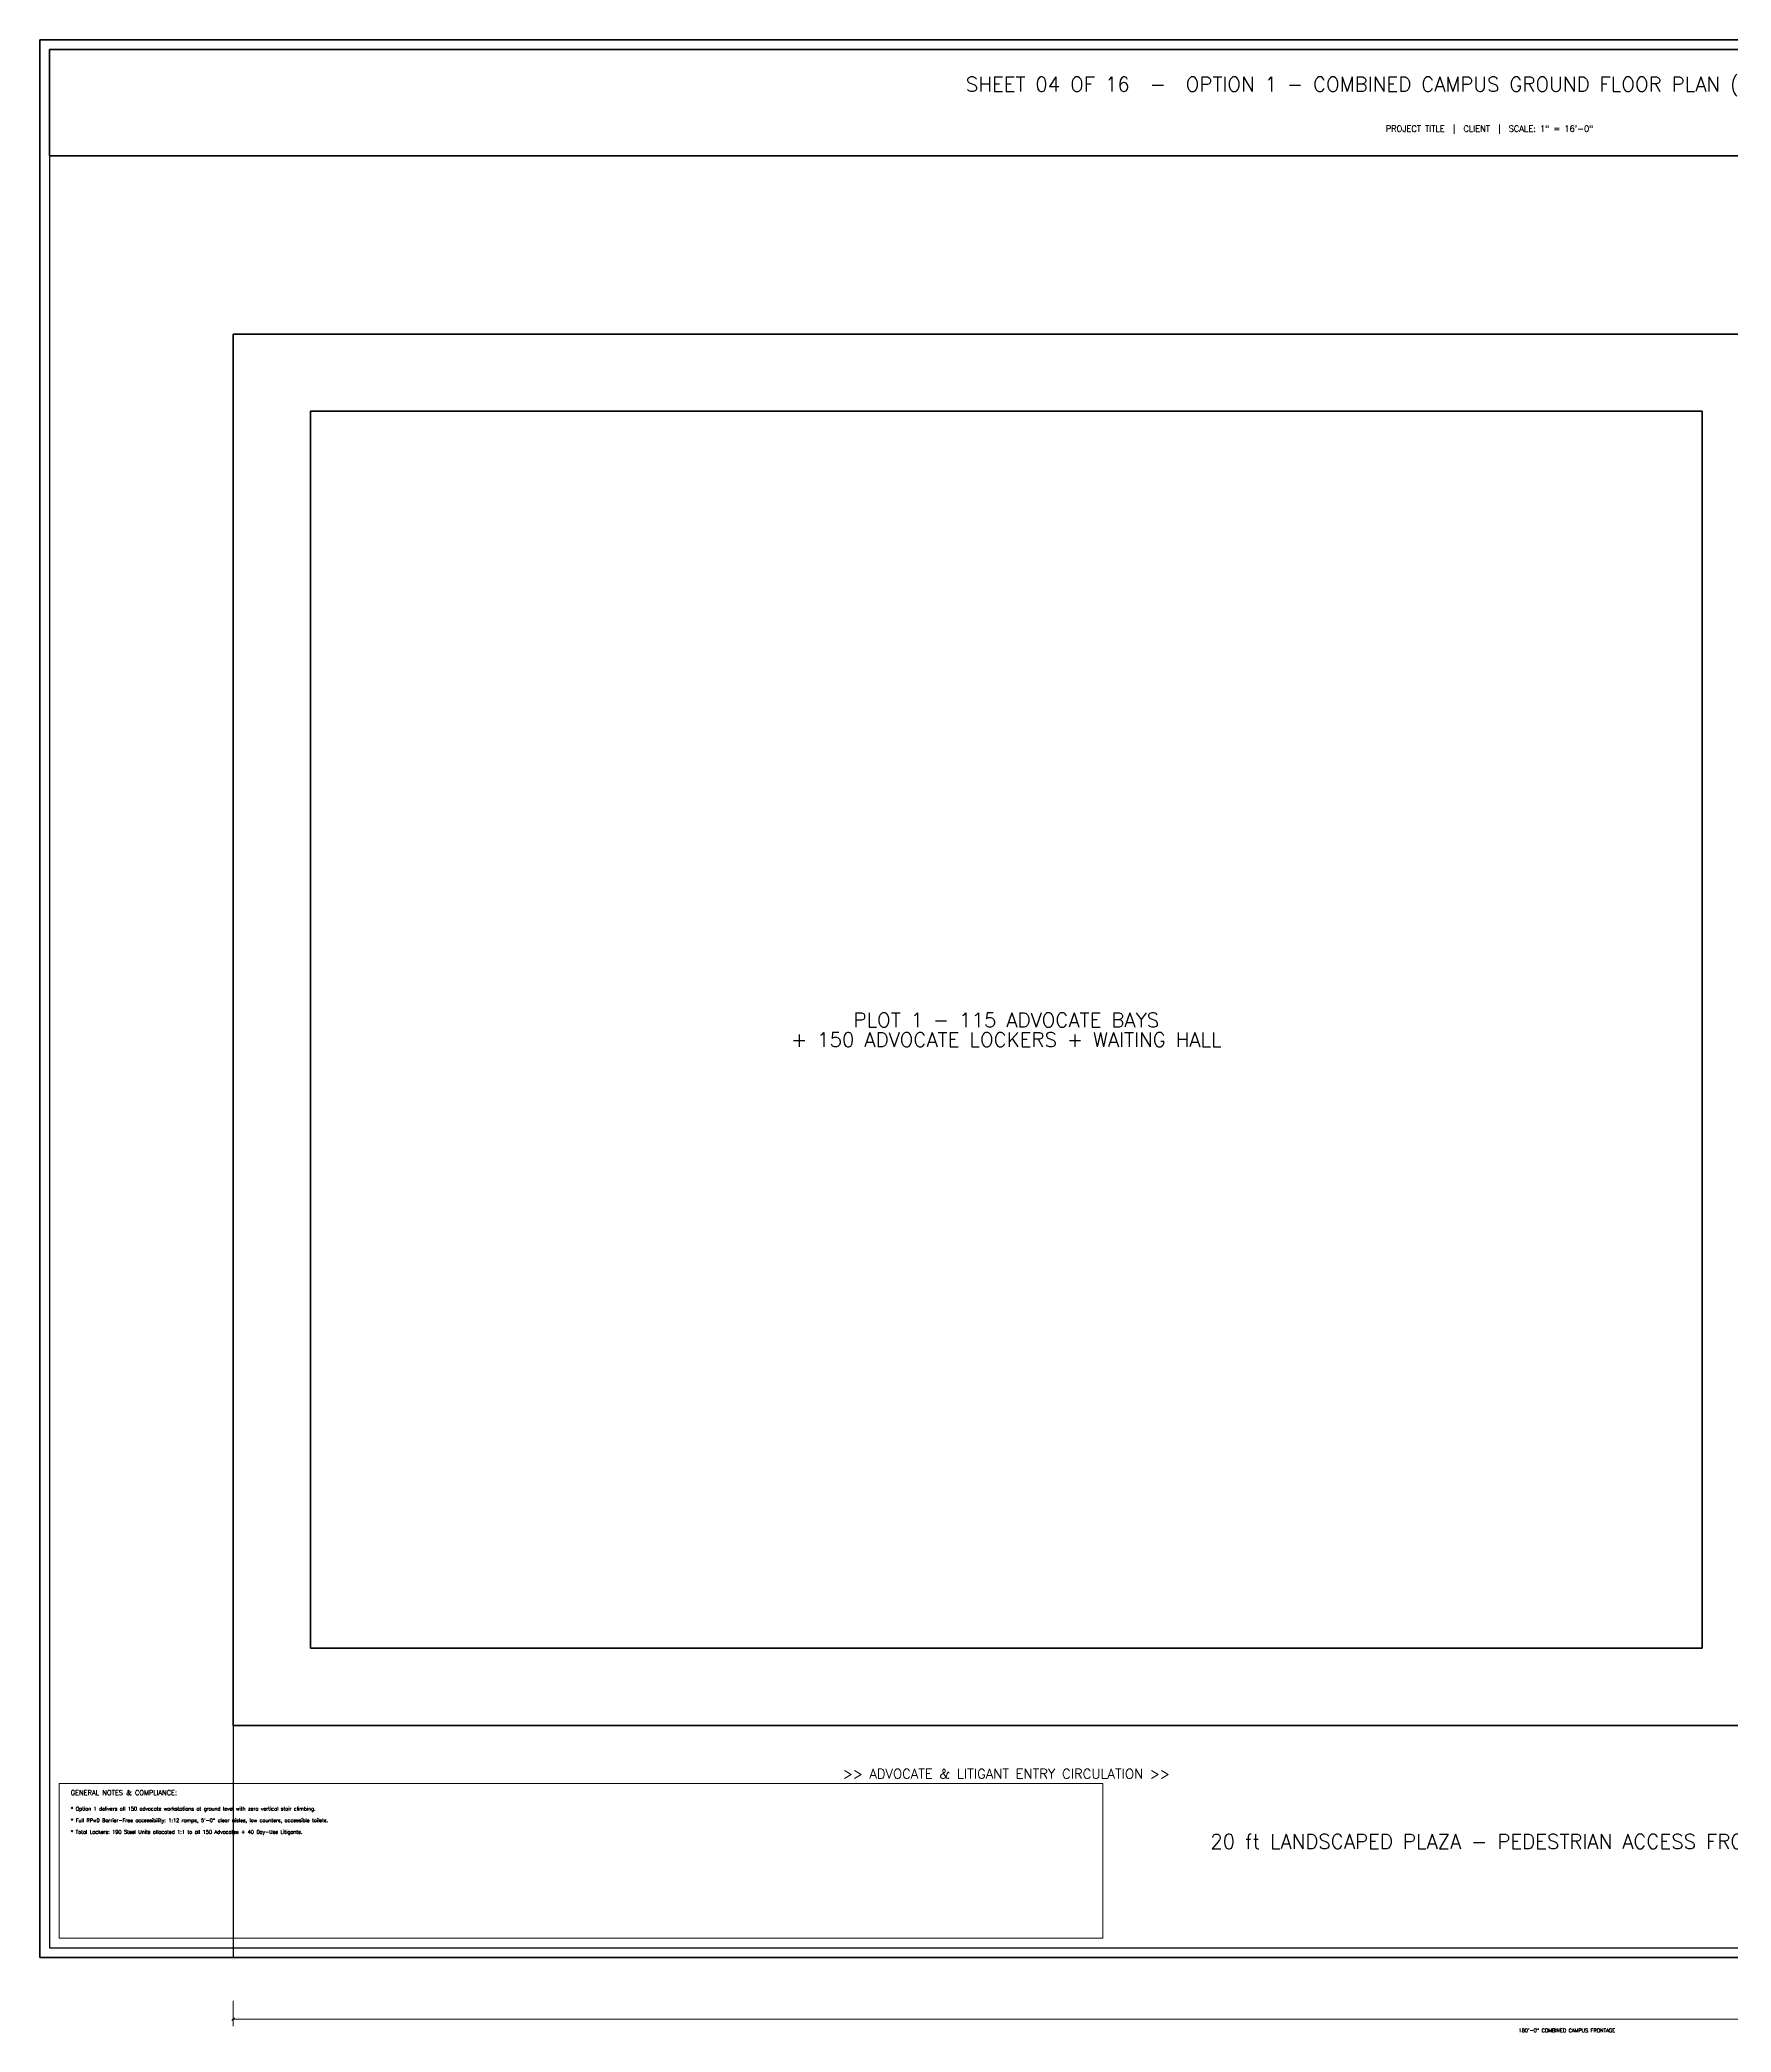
# Model space of a CAD drawing. Header units: inches. Extents: x 0 to 1800, y -46 to 1191.
# Drawn here: x 0 to 1050, y -46 to 1191 of the extents above; entities that cross this region are included whole.
import ezdxf
from ezdxf.enums import TextEntityAlignment as Align

# ---------------------------------------------------------------- set-up
doc = ezdxf.new("R2010")
doc.units = ezdxf.units.IN
doc.header["$MEASUREMENT"] = 0
for name, color, linetype in [('A-ACC', 5, 'Continuous'), ('A-DIM', 4, 'Continuous'), ('A-SITE', 2, 'Continuous'), ('A-TEXT', 7, 'Continuous'), ('A-TEXT-TTL', 7, 'Continuous'), ('A-TTLB', 7, 'Continuous'), ('A-WALL', 7, 'Continuous')]:
    doc.layers.add(name, color=color, linetype=linetype)
doc.styles.add('SIMPLEX', font='simplex.shx')

msp = doc.modelspace()

# ---------------------------------------------------------------- linework, layer by layer
at = {"layer": 'A-DIM', "lineweight": 13}
msp.add_line((120, -27), (120, -42.6), dxfattribs=at)
at = {"layer": 'A-DIM', "lineweight": 30}
msp.add_line((119.2, -39.1), (120.8, -37.6), dxfattribs=at)
at = {"layer": 'A-DIM', "lineweight": 18}
msp.add_line((120, -38.4), (1776, -38.4), dxfattribs=at)
at = {"layer": 'A-SITE', "lineweight": 35}
for p, q in [((1080, 1008), (120, 1008)), ((120, 1008), (120, 144)), ((120, 144), (1080, 144))]:
    msp.add_line(p, q, dxfattribs=at)
at = {"layer": 'A-SITE', "lineweight": 30}
for p, q in [((1776, 144), (120, 144)), ((120, 144), (120, 0)), ((120, 0), (1776, 0))]:
    msp.add_line(p, q, dxfattribs=at)
at = {"layer": 'A-TTLB', "lineweight": 50}
for p, q in [((1800, 1190.7), (0, 1190.7)), ((0, 1190.7), (0, 0)), ((0, 0), (1800, 0))]:
    msp.add_line(p, q, dxfattribs=at)
at = {"layer": 'A-TTLB', "lineweight": 25}
for p, q in [((1794, 1184.7), (6, 1184.7)), ((6, 1184.7), (6, 6)), ((6, 6), (1794, 6))]:
    msp.add_line(p, q, dxfattribs=at)
at = {"layer": 'A-TTLB', "lineweight": 35}
for p, q in [((1794, 1184.7), (6, 1184.7)), ((6, 1184.7), (6, 1118.7)), ((6, 1118.7), (1794, 1118.7))]:
    msp.add_line(p, q, dxfattribs=at)
at = {"layer": 'A-TTLB', "lineweight": 20}
for p, q in [((660, 108), (12, 108)), ((12, 108), (12, 12)), ((660, 12), (660, 108)), ((12, 12), (660, 12))]:
    msp.add_line(p, q, dxfattribs=at)
at = {"layer": 'A-WALL', "lineweight": 50}
for p, q in [((1032, 960), (168, 960)), ((168, 960), (168, 192)), ((1032, 192), (1032, 960)), ((168, 192), (1032, 192))]:
    msp.add_line(p, q, dxfattribs=at)

# ---------------------------------------------------------------- texts
at = {"layer": 'A-ACC', "style": 'SIMPLEX'}
msp.add_text('>> ADVOCATE & LITIGANT ENTRY CIRCULATION >>', height=6, dxfattribs=at).set_placement((600, 114), align=Align.MIDDLE_CENTER)
at = {"layer": 'A-DIM', "style": 'SIMPLEX'}
msp.add_text('180\'-0" COMBINED CAMPUS FRONTAGE', height=2.25, dxfattribs=at).set_placement((948, -44.2), align=Align.TOP_CENTER)
at = {"layer": 'A-TEXT', "style": 'SIMPLEX'}
for s, p in [('* Option 1 delivers all 150 advocate workstations at ground level with zero vertical stair climbing.', (19.2, 91.2)), ('* Full RPwD Barrier-Free accessibility: 1:12 ramps, 5\'-0" clear aisles, low counters, accessible toilets.', (19.2, 84)), ('* Total Lockers: 190 Steel Units allocated 1:1 to all 150 Advocates + 40 Day-Use Litigants.', (19.2, 76.8))]:
    msp.add_text(s, height=2.25, dxfattribs=at).set_placement(p)
at = {"layer": 'A-TEXT-TTL', "style": 'SIMPLEX'}
for s, height, p in [('SHEET 04 OF 16  -  OPTION 1 - COMBINED CAMPUS GROUND FLOOR PLAN (150 BAYS + 190 LOCKERS)', 9, (900, 1163.1)), ('PROJECT TITLE  |  CLIENT  |  SCALE: 1" = 16\'-0"', 3.75, (900, 1135.5)), ('PLOT 1 - 115 ADVOCATE BAYS', 9, (600, 582.1)), ('+ 150 ADVOCATE LOCKERS + WAITING HALL', 9, (600, 569.9)), ('20 ft LANDSCAPED PLAZA - PEDESTRIAN ACCESS FROM DISTRICT COURT', 9, (948, 72))]:
    msp.add_text(s, height=height, dxfattribs=at).set_placement(p, align=Align.MIDDLE_CENTER)
msp.add_text('GENERAL NOTES & COMPLIANCE:', height=3, dxfattribs=at).set_placement((19.2, 100.8))

doc.saveas('drawing.dxf')
